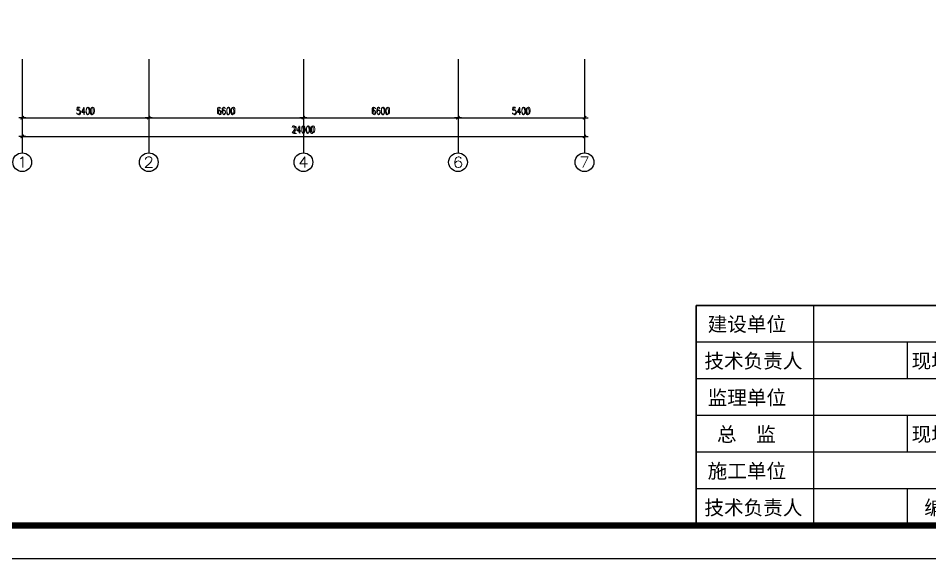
# Model space of a CAD drawing. Extents: x -149393 to 1177518, y -366685 to 296590.
# Drawn here: x 659492 to 698401, y -186685 to -163604 of the extents above; entities that cross this region are included whole.
import ezdxf
from ezdxf.enums import TextEntityAlignment as Align

# ---------------------------------------------------------------- set-up
doc = ezdxf.new("R2010")
doc.units = 0
doc.header["$LTSCALE"] = 1000
doc.header["$MEASUREMENT"] = 0
doc.layers.get('0').update_dxf_attribs({"linetype": 'CONTINUOUS'})
doc.layers.get('Defpoints').update_dxf_attribs({"linetype": 'CONTINUOUS'})
for name, color, linetype in [('AXIS', 3, 'CONTINUOUS'), ('PUB_TITLE', 253, 'CONTINUOUS'), ('WALL', 9, 'CONTINUOUS')]:
    doc.layers.add(name, color=color, linetype=linetype)
doc.styles.add('_TCH_AXIS', font='COMPLEX', dxfattribs={"bigfont": 'GBCBIG'})
doc.styles.add('_TCH_DIM_T3', font='SIMPLEX', dxfattribs={"width": 0.705882, "bigfont": 'GBCBIG'})
doc.styles.add('DIM_FONT', font='SIMPLEX.shx', dxfattribs={"width": 0.8})
doc.styles.add('宋体', font='')
doc.styles.get('宋体').set_extended_font_data('SimSun')
doc.dimstyles.new('_TCH_ARCH&&100', dxfattribs={"dimtxt": 297.5, "dimasz": 100, "dimexe": 250, "dimexo": 300, "dimgap": 126.25, "dimtad": 1, "dimdec": 0, "dimzin": 0, "dimdsep": 46, "dimtxsty": '_TCH_DIM_T3', "dimblk": 'ARCHTICK', "dimcen": 0.09, "dimclrt": 7, "dimazin": 2, "dimtfac": 1, "dimtdec": 0, "dimtix": 1, "dimtmove": 2, "dimatfit": 3, "dimfxl": 1, "dimtolj": 1, "dimtzin": 0, "dimarcsym": 0})
doc.dimstyles.new('DIMN', dxfattribs={"dimtxt": 300, "dimasz": 1, "dimexe": 250, "dimexo": 300, "dimgap": 150, "dimtad": 1, "dimdec": 0, "dimdsep": 46, "dimtxsty": 'DIM_FONT', "dimblk": '_DIMX', "dimcen": 2.5, "dimclrt": 7, "dimadec": 0, "dimazin": 0, "dimtfac": 1, "dimtdec": 0, "dimtix": 1, "dimtmove": 2, "dimatfit": 3, "dimldrblk": '_DIMX', "dimfxl": 1, "dimtolj": 1, "dimarcsym": 0})

# ---------------------------------------------------------------- blocks, each defined once
blk = doc.blocks.new('_DIMX')
blk.add_line((-150, 0), (150, 0))
at = {"const_width": 50}
blk.add_lwpolyline([(-70, -70), (70, 70)], dxfattribs=at)
blk = doc.blocks.new('_ArchTick')
at = {"color": 0, "linetype": 'ByBlock', "const_width": 0.4}
blk.add_lwpolyline([(-0.5, -0.5), (0.5, 0.5)], dxfattribs=at)
blk = doc.blocks.new('*D1201')
at = {"layer": 'AXIS', "color": 0, "lineweight": -2, "transparency": 16777216}
for p, q in [((671664, -165653), (671664, -168103)), ((678264, -165653), (678264, -168103)), ((671664, -167853), (678264, -167853))]:
    blk.add_line(p, q, dxfattribs=at)
at = {"layer": 'Defpoints', "color": 0, "transparency": 16777216}
for p in [(671664, -165353), (678264, -165353), (678264, -167853)]:
    blk.add_point(p, dxfattribs=at)
at = {"layer": 'AXIS', "color": 0, "lineweight": -2, "transparency": 16777216, "xscale": 100, "yscale": 100, "zscale": 100, "rotation": 180}
blk.add_blockref('_ArchTick', (671664, -167853), dxfattribs=at)
at = {"layer": 'AXIS', "color": 0, "lineweight": -2, "transparency": 16777216, "xscale": 100, "yscale": 100, "zscale": 100}
blk.add_blockref('_ArchTick', (678264, -167853), dxfattribs=at)
at = {"layer": 'AXIS', "color": 7, "transparency": 16777216, "insert": (674964, -167578), "char_height": 297.5, "attachment_point": 5, "style": '_TCH_DIM_T3'}
blk.add_mtext('\\A1;6600', dxfattribs=at)
blk = doc.blocks.new('*D1202')
at = {"layer": 'AXIS', "color": 0, "lineweight": -2, "transparency": 16777216}
for p, q in [((678264, -165653), (678264, -168103)), ((683664, -165653), (683664, -168103)), ((678264, -167853), (683664, -167853))]:
    blk.add_line(p, q, dxfattribs=at)
at = {"layer": 'Defpoints', "color": 0, "transparency": 16777216}
for p in [(678264, -165353), (683664, -165353), (683664, -167853)]:
    blk.add_point(p, dxfattribs=at)
at = {"layer": 'AXIS', "color": 0, "lineweight": -2, "transparency": 16777216, "xscale": 100, "yscale": 100, "zscale": 100, "rotation": 180}
blk.add_blockref('_ArchTick', (678264, -167853), dxfattribs=at)
at = {"layer": 'AXIS', "color": 0, "lineweight": -2, "transparency": 16777216, "xscale": 100, "yscale": 100, "zscale": 100}
blk.add_blockref('_ArchTick', (683664, -167853), dxfattribs=at)
at = {"layer": 'AXIS', "color": 7, "transparency": 16777216, "insert": (680964, -167578), "char_height": 297.5, "attachment_point": 5, "style": '_TCH_DIM_T3'}
blk.add_mtext('\\A1;5400', dxfattribs=at)
blk = doc.blocks.new('*D1203')
at = {"layer": 'AXIS', "color": 0, "lineweight": -2, "transparency": 16777216}
for p, q in [((665064, -165653), (665064, -168103)), ((671664, -165653), (671664, -168103)), ((665064, -167853), (671664, -167853))]:
    blk.add_line(p, q, dxfattribs=at)
at = {"layer": 'Defpoints', "color": 0, "transparency": 16777216}
for p in [(665064, -165353), (671664, -165353), (671664, -167853)]:
    blk.add_point(p, dxfattribs=at)
at = {"layer": 'AXIS', "color": 0, "lineweight": -2, "transparency": 16777216, "xscale": 100, "yscale": 100, "zscale": 100, "rotation": 180}
blk.add_blockref('_ArchTick', (665064, -167853), dxfattribs=at)
at = {"layer": 'AXIS', "color": 0, "lineweight": -2, "transparency": 16777216, "xscale": 100, "yscale": 100, "zscale": 100}
blk.add_blockref('_ArchTick', (671664, -167853), dxfattribs=at)
at = {"layer": 'AXIS', "color": 7, "transparency": 16777216, "insert": (668364, -167578), "char_height": 297.5, "attachment_point": 5, "style": '_TCH_DIM_T3'}
blk.add_mtext('\\A1;6600', dxfattribs=at)
blk = doc.blocks.new('*D1204')
at = {"layer": 'AXIS', "color": 0, "lineweight": -2, "transparency": 16777216}
for p, q in [((659664, -165653), (659664, -168103)), ((665064, -165653), (665064, -168103)), ((659664, -167853), (665064, -167853))]:
    blk.add_line(p, q, dxfattribs=at)
at = {"layer": 'Defpoints', "color": 0, "transparency": 16777216}
for p in [(659664, -165353), (665064, -165353), (665064, -167853)]:
    blk.add_point(p, dxfattribs=at)
at = {"layer": 'AXIS', "color": 0, "lineweight": -2, "transparency": 16777216, "xscale": 100, "yscale": 100, "zscale": 100, "rotation": 180}
blk.add_blockref('_ArchTick', (659664, -167853), dxfattribs=at)
at = {"layer": 'AXIS', "color": 0, "lineweight": -2, "transparency": 16777216, "xscale": 100, "yscale": 100, "zscale": 100}
blk.add_blockref('_ArchTick', (665064, -167853), dxfattribs=at)
at = {"layer": 'AXIS', "color": 7, "transparency": 16777216, "insert": (662364, -167578), "char_height": 297.5, "attachment_point": 5, "style": '_TCH_DIM_T3'}
blk.add_mtext('\\A1;5400', dxfattribs=at)
blk = doc.blocks.new('*D1205')
at = {"layer": 'AXIS', "color": 0, "lineweight": -2, "transparency": 16777216}
for p, q in [((659664, -165653), (659664, -168903)), ((683664, -165653), (683664, -168903)), ((659664, -168653), (683664, -168653))]:
    blk.add_line(p, q, dxfattribs=at)
at = {"layer": 'Defpoints', "color": 0, "transparency": 16777216}
for p in [(659664, -165353), (683664, -165353), (683664, -168653)]:
    blk.add_point(p, dxfattribs=at)
at = {"layer": 'AXIS', "color": 0, "lineweight": -2, "transparency": 16777216, "xscale": 100, "yscale": 100, "zscale": 100, "rotation": 180}
blk.add_blockref('_ArchTick', (659664, -168653), dxfattribs=at)
at = {"layer": 'AXIS', "color": 0, "lineweight": -2, "transparency": 16777216, "xscale": 100, "yscale": 100, "zscale": 100}
blk.add_blockref('_ArchTick', (683664, -168653), dxfattribs=at)
at = {"layer": 'AXIS', "color": 7, "transparency": 16777216, "insert": (671664, -168378), "char_height": 297.5, "attachment_point": 5, "style": '_TCH_DIM_T3'}
blk.add_mtext('\\A1;24000', dxfattribs=at)
blk = doc.blocks.new('会签栏')
at = {"layer": 'PUB_TITLE', "color": 4, "lineweight": 30}
blk.add_lwpolyline([(-18000, 0), (-18000, 4700), (0, 4700)], dxfattribs=at)
at = {"layer": 'PUB_TITLE', "color": 4}
for points in [[(-15500, 4700), (-15500, 0)], [(-9500, 0), (-9500, 4700)], [(-7000, 4700), (-7000, 3525)], [(-9500, 3917), (-18000, 3917)], [(-13500, 3917), (-13500, 3133)], [(-11500, 3917), (-11500, 3133)], [(-9500, 3525), (0, 3525)], [(-8500, 3525), (-8500, 0)], [(-3500, 3525), (-3500, 0)], [(-2000, 3525), (-2000, 0)], [(-9500, 3133), (-18000, 3133)], [(-9500, 2350), (-18000, 2350)], [(-13500, 2350), (-13500, 1567)], [(-11500, 2350), (-11500, 1567)], [(-3500, 2350), (0, 2350)], [(-9500, 1567), (-18000, 1567)], [(-3500, 1175), (0, 1175)], [(-9500, 783), (-18000, 783)], [(-13500, 783), (-13500, 0)], [(-11500, 783), (-11500, 0)]]:
    blk.add_lwpolyline(points, dxfattribs=at)
at = {"layer": 'PUB_TITLE'}
for p in [(-9500, 3917), (-9500, 3133), (-9500, 2350), (-9500, 1567), (-3500, 1175), (-9500, 783)]:
    blk.add_point(p, dxfattribs=at)
at = {"layer": 'PUB_TITLE', "color": 4}
blk.add_point((-3500, 2350), dxfattribs=at)
at = {"lineweight": -3, "style": '宋体'}
for s, p in [('建设单位', (-17758, 4147)), ('工程名称', (-9140, 3965)), ('技术负责人', (-17828, 3363)), ('现场代表', (-13405, 3363)), ('图别', (-3241, 2796)), ('监理单位', (-17758, 2580)), ('图', (-9206, 2624)), ('总  监', (-17560, 1797)), ('现场监理', (-13405, 1797)), ('图号', (-3241, 1621)), ('施工单位', (-17758, 1013)), ('名', (-9206, 1049)), ('日期', (-3241, 446)), ('编制人', (-13134, 230)), ('技术负责人', (-17828, 230))]:
    blk.add_text(s, height=307, dxfattribs=at).set_placement(p)

msp = doc.modelspace()

# ---------------------------------------------------------------- linework, layer by layer
at = {"layer": 'AXIS'}
for p, q in [((659663.9, -165352.5), (659663.9, -169352.5)), ((665063.9, -165352.5), (665063.9, -169352.5)), ((671663.9, -165352.5), (671663.9, -169352.5)), ((678263.9, -165352.5), (678263.9, -169352.5)), ((683663.9, -165352.5), (683663.9, -169352.5))]:
    msp.add_line(p, q, dxfattribs=at)
for centre in [(659663.9, -169752.5), (665063.9, -169752.5), (671663.9, -169752.5), (678263.9, -169752.5), (683663.9, -169752.5)]:
    msp.add_circle(centre, 400, dxfattribs=at)
at = {"layer": 'PUB_TITLE'}
msp.add_lwpolyline([(607049.5, -102676.1), (725849.5, -102676.1), (725849.5, -186684.6), (607049.5, -186684.6)], close=True, dxfattribs=at)
at = {"layer": 'PUB_TITLE', "const_width": 270.7}
msp.add_lwpolyline([(614120.9, -104090.4), (724435.2, -104090.4), (724435.2, -185270.4), (614120.9, -185270.4), (614120.9, -104090.4)], close=True, dxfattribs=at)

# ---------------------------------------------------------------- block references
at = {"layer": 'WALL', "xscale": 2, "yscale": 2, "zscale": 2}
msp.add_blockref('会签栏', (724435.2, -185270.4), dxfattribs=at)

# ---------------------------------------------------------------- texts
at = {"layer": 'AXIS', "color": 7, "style": '_TCH_AXIS'}
for s, width, p, p2 in [('1', 2.333333, (659437.6, -169978.8), (659890.1, -169978.8)), ('2', 1.5, (664837.6, -169978.8), (665290.1, -169978.8)), ('4', 1.3125, (671437.6, -169978.8), (671890.1, -169978.8)), ('6', 1.5, (678037.6, -169978.8), (678490.1, -169978.8)), ('7', 1.5, (683437.6, -169978.8), (683890.1, -169978.8))]:
    msp.add_text(s, height=452.5, dxfattribs=dict(at, width=width)).set_placement(p, p2, align=Align.FIT)

# ---------------------------------------------------------------- dimensions: what is measured, and where the dimension line sits
at = {"layer": 'AXIS'}
for p1, p2, distance in [((659663.9, -165352.5), (665063.9, -165352.5), -2500), ((659663.9, -165352.5), (683663.9, -165352.5), -3300), ((665063.9, -165352.5), (671663.9, -165352.5), -2500), ((671663.9, -165352.5), (678263.9, -165352.5), -2500), ((678263.9, -165352.5), (683663.9, -165352.5), -2500)]:
    msp.add_aligned_dim(p1=p1, p2=p2, distance=distance, dimstyle='DIMN', dxfattribs=at).render()
for p1, p2, distance, picture, middle in [((659663.9, -165352.5), (665063.9, -165352.5), -2500, '*D1204', (662363.9, -167577.5)), ((659663.9, -165352.5), (683663.9, -165352.5), -3300, '*D1205', (671663.9, -168377.5)), ((665063.9, -165352.5), (671663.9, -165352.5), -2500, '*D1203', (668363.9, -167577.5)), ((671663.9, -165352.5), (678263.9, -165352.5), -2500, '*D1201', (674963.9, -167577.5)), ((678263.9, -165352.5), (683663.9, -165352.5), -2500, '*D1202', (680963.9, -167577.5))]:
    dim = msp.add_aligned_dim(p1=p1, p2=p2, distance=distance, dimstyle='_TCH_ARCH&&100', dxfattribs=at)
    dim.commit()
    dim.dimension.update_dxf_attribs({"geometry": picture, "text_midpoint": middle})

doc.saveas('drawing.dxf')
